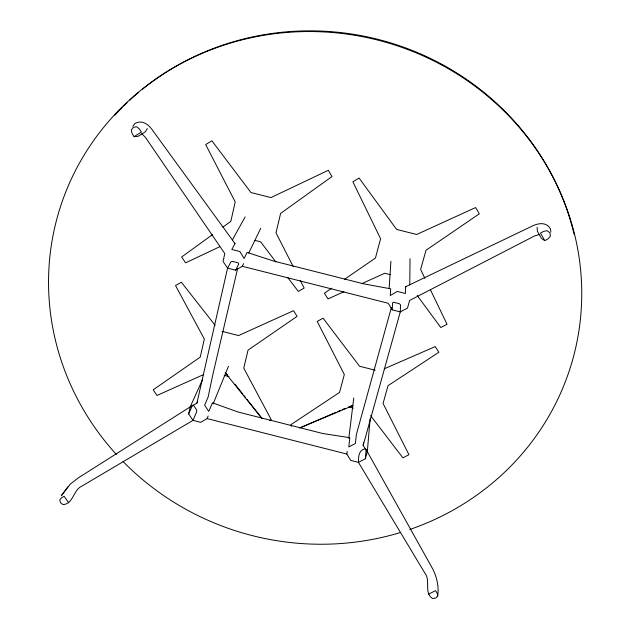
<?xml version="1.0" encoding="UTF-8"?>
<svg xmlns="http://www.w3.org/2000/svg" width="630" height="630" viewBox="0 0 630 630"><rect width="100%" height="100%" fill="white"/><g stroke="black" fill="none" stroke-linecap="round" stroke-linejoin="round"><path stroke-width="0.94" d="M409.776 284.894L410.028 258.686M550.872 232.116L550.415 228.8C546.053 221.327 537.351 223.288 531.051 226.65L405.547 286.792L405.405 293.478L397.302 291.422L390.301 295.533L390.702 288.823L363.266 283.76L273.577 261.033L247.086 252.433L244.117 258.489L239.912 251.543L231.809 249.488L234.998 243.582L153.035 130.946C149.058 124.921 142.278 119.164 134.828 123.598L132.859 126.291M539.674 234.399L534.468 235.998L409.626 300.431L407.468 308.149L400.286 311.897L392.222 309.858L392.592 302.92L393.655 302.258L399.522 303.747L400.515 304.928L400.286 311.897L363.156 445.449L367.322 451.663L365.345 458.742L358.454 462.357L350.729 460.396L346.87 454.057L347.201 451.332M389.127 288.619L390.899 261.293M367.322 451.663L370.172 418.328M365.345 458.742L366.148 449.576L365.337 448.851C358.572 449.796 358.478 456.955 358.454 462.357L424.809 573.016C430.952 580.6 423.628 592.917 432.574 598.5L435.684 598.098L437.7 595.996C439.102 586.428 436.74 576.277 432.101 567.811L367.101 451.293M363.156 445.449L363.408 442.756M348.807 438.267L353.761 398.034M208.152 416.044L207.112 418.588L200.71 422.32L192.985 420.36L188.654 413.902L190.268 406.728L202.647 379.37M190.268 406.728L196.875 403.255L227.572 268.128L230.824 261.923L232.273 261.363L238.132 262.852L238.746 263.931L235.636 270.175L227.572 268.128L223.044 261.411L224.808 253.599L145.561 137.537L141.719 133.647M237.605 268.561L212.814 374.708L208.152 396.932L204.632 405.224L208.766 411.422L212.46 402.846L238.077 412.012L322.859 433.527L349.792 437.692L348.807 446.961L355.391 443.481L356.367 434.542L391.387 307.534M213.137 403.838L228.477 366.258M196.875 403.255L197.607 401.601M188.654 413.902L192.426 405.492L193.505 405.248L196.599 409.87L196.686 411.863L192.985 420.36L82.144 485.974C73.159 489.731 73.529 503.937 63.063 504.614L60.519 502.779L59.748 499.968L61.488 497.787L64.15 496.322L68.709 502.724M235.636 270.175L242.314 266.293L243.597 263.639M248.732 253.047L260.725 228.312M232.368 239.951L245.141 216.917M147.349 128.575L145.073 131.993L138.143 136.316L134.088 136.655L132.072 133.513L131.268 130.095L133.261 127.378L136.6 126.756L139.395 128.929L141.419 132.079L134.088 136.655M67.945 486.738L61.33 495.716L70.347 484.037L78.254 477.926L191.599 406.019M212.57 234.596L181.621 257.016L185.59 262.836L219.768 246.716M222.886 227.123L230.824 221.374L235.21 201.907L205.671 144.577L211.877 140.773L250.937 192.528L270.955 197.592L328.364 170.265L331.986 176.55L280.61 213.405L275.979 232.816L293.147 266.482M331.719 288.178L324.426 293.21L327.994 298.927L343.956 291.706M344.673 279.24L375.448 258.009L380.599 238.731L352.887 181.842L359.061 178.03L396.609 229.414L416.635 234.486L475.634 207.546L479.288 213.846L426.03 250.236L420.635 269.459L424.896 278.302M269.656 420.698L271.27 419.777L243.755 368.133L248.039 350.13L297.092 316.347L293.509 310.684L238.589 335.562L222.075 331.372M544.777 240.629L548.053 238.825L550.376 236.203L549.919 232.856L547.265 230.722L543.769 231.305L540.493 233.108L544.777 240.629L541.446 238.423L537.39 231.312L537.106 227.249M428.495 594.129L435.55 590.672L437.204 593.247L437.7 595.996M361.683 283.689L384.733 273.27L390.387 274.696M203.648 374.551L157.028 395.467L153.208 389.812L200.261 357.1L204.333 339.042L175.518 285.524L181.401 282.272L215.114 325.293M384.213 368.794L435.228 346.61L438.858 352.288L388.064 385.639L383.064 403.468L408.949 454.71L402.901 457.86L370.55 415.579M300.471 427.605L336.081 412.272M337.861 411.5L340.539 410.351M342.318 409.587L344.988 408.437M299.636 428.014L352.713 405.688M352.879 405.35L348.548 406.901L353.312 408.114M405.547 286.792L406.13 286.839M254.93 240.384L260.584 241.81L275.901 261.954M242.314 266.293L388.182 303.258L392.222 309.858M375.165 370.196L359.557 366.235L323.048 318.174L317.213 321.45L344.327 374.543L339.546 392.427L290.816 424.73L291.792 426.321M224.209 375.362L228.973 376.567M207.112 418.588L346.87 454.057M234.486 243.353L234.998 243.582M225.839 373.125L227.721 375.189M225.162 372.724L261.946 418.454M234.982 384.182L242.794 394.081M243.991 395.608L245.196 397.128M246.999 399.412L261.418 417.69M287.69 277.452L298.289 291.399L304.148 288.067L300.187 280.295M417.178 295.47L440.772 327.505L447.04 324.277L430.432 289.792M116.385 454.474A267.348 255.575 14.7 0 1 163.028 74.183A267.348 255.575 14.7 0 1 551.006 173.431A267.348 255.575 14.7 0 1 409.736 529.515M400.515 532.5A267.348 255.575 14.7 0 1 123.047 461.522M114.873 115.164A265.868 254.307 14.7 0 1 122.196 107.486M123.567 106.116A265.868 254.307 14.7 0 1 127.055 102.729M129.89 100.068A265.868 254.307 14.7 0 1 138.679 92.326M142.443 89.216A265.868 254.307 14.7 0 1 574.024 234.029"/></g></svg>
